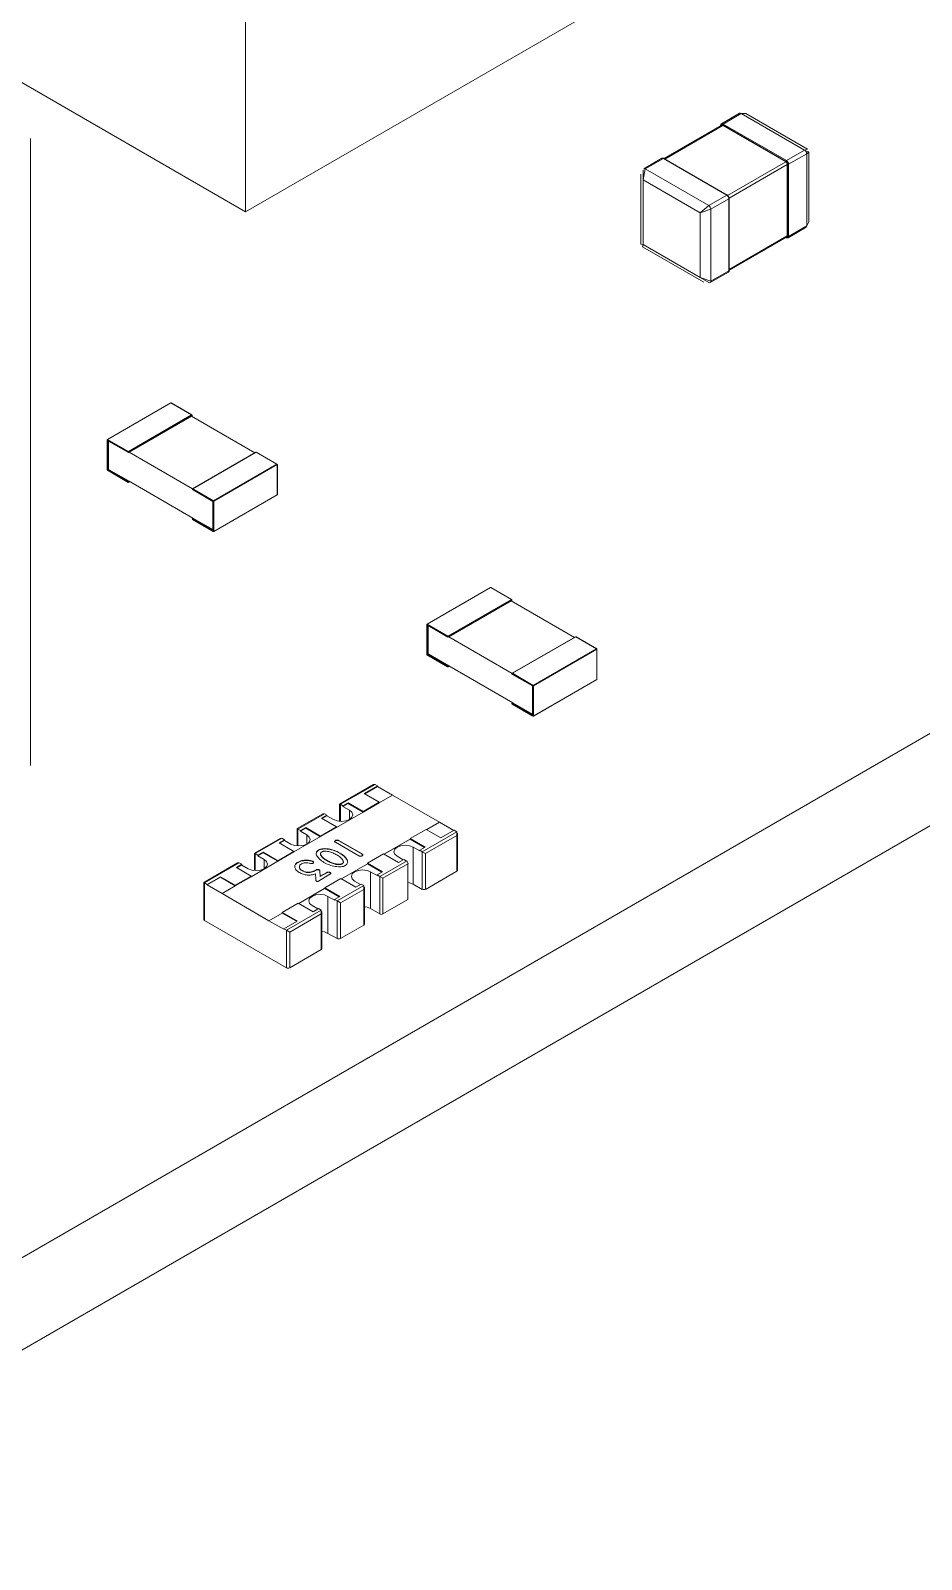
# Model space of a CAD drawing. Header units: millimetres. Extents: x -37 to 256, y 6 to 200.
# Drawn here: x 42.92 to 48.83, y 153.05 to 163.19 of the extents above; entities that cross this region are included whole.
import ezdxf

# ---------------------------------------------------------------- set-up
doc = ezdxf.new("R2010")
doc.units = ezdxf.units.MM

msp = doc.modelspace()

# ---------------------------------------------------------------- linework, layer by layer
at = {"color": 7, "linetype": 'Continuous', "lineweight": 15}
for p, q in [((40.453, 153.659), (82.88, 178.151)), ((40.453, 153.047), (82.88, 177.539)), ((44.342, 168.049), (44.342, 161.987)), ((44.342, 161.987), (49.615, 165.03)), ((40.736, 164.068), (44.342, 161.987)), ((47.622, 162.64), (47.502, 162.57)), ((47.632, 162.639), (47.512, 162.569)), ((48.053, 162.396), (47.632, 162.639)), ((47.664, 162.638), (47.632, 162.639)), ((48.072, 162.402), (47.664, 162.638)), ((47.503, 162.561), (47.12, 162.34)), ((47.496, 162.559), (47.496, 162.557)), ((47.929, 162.32), (47.509, 162.563)), ((47.51, 162.56), (47.928, 162.319)), ((47.512, 162.569), (47.933, 162.326)), ((42.916, 158.313), (42.916, 162.472)), ((47.933, 162.326), (48.053, 162.396)), ((48.053, 162.396), (48.072, 162.402)), ((48.067, 162.388), (48.082, 162.384)), ((48.082, 161.921), (48.082, 162.385)), ((47.106, 162.342), (46.986, 162.272)), ((47.116, 162.341), (46.996, 162.271)), ((47.106, 162.342), (47.106, 162.342)), ((47.537, 162.098), (47.116, 162.341)), ((47.539, 162.098), (47.119, 162.341)), ((47.938, 161.827), (47.938, 162.301)), ((47.94, 161.824), (47.94, 162.302)), ((48.067, 162.371), (47.947, 162.302)), ((47.947, 162.302), (47.947, 161.824)), ((48.067, 161.894), (48.067, 162.371)), ((46.967, 162.236), (46.967, 161.772)), ((46.996, 162.271), (46.982, 162.198)), ((46.982, 162.198), (46.982, 162.263)), ((47.36, 161.979), (46.982, 162.198)), ((46.982, 162.198), (46.982, 161.769)), ((46.996, 162.271), (47.417, 162.028)), ((47.417, 162.028), (47.537, 162.098)), ((47.551, 162.073), (47.431, 162.004)), ((47.551, 161.596), (47.551, 162.073)), ((47.552, 161.598), (47.552, 162.075)), ((47.36, 161.979), (47.417, 162.028)), ((47.431, 162.004), (47.36, 161.979)), ((47.36, 161.551), (47.36, 161.979)), ((47.431, 162.004), (47.431, 161.526)), ((47.943, 161.815), (48.063, 161.885)), ((47.947, 161.824), (48.067, 161.894)), ((48.067, 161.894), (48.082, 161.921)), ((46.967, 161.772), (46.982, 161.769)), ((46.982, 161.769), (46.977, 161.755)), ((46.982, 161.769), (47.36, 161.551)), ((47.552, 161.6), (47.935, 161.82)), ((47.929, 161.817), (47.93, 161.816)), ((46.977, 161.755), (47.385, 161.519)), ((47.427, 161.517), (47.547, 161.587)), ((47.431, 161.526), (47.551, 161.596)), ((47.547, 161.587), (47.547, 161.587)), ((47.36, 161.551), (47.431, 161.526)), ((47.417, 161.518), (47.36, 161.551)), ((43.846, 160.719), (43.426, 160.476)), ((43.848, 160.719), (43.427, 160.476)), ((43.985, 160.639), (43.848, 160.719)), ((43.987, 160.64), (43.849, 160.719)), ((43.565, 160.397), (43.985, 160.639)), ((43.987, 160.636), (43.566, 160.394)), ((43.57, 160.392), (43.984, 160.63)), ((43.984, 160.63), (43.987, 160.632)), ((43.984, 160.63), (44.404, 160.388)), ((43.987, 160.632), (43.987, 160.636)), ((43.987, 160.632), (43.988, 160.634)), ((43.988, 160.634), (43.988, 160.637)), ((43.424, 160.474), (43.424, 160.274)), ((43.563, 160.394), (43.425, 160.473)), ((43.425, 160.473), (43.425, 160.273)), ((43.427, 160.476), (43.565, 160.397)), ((43.427, 160.47), (43.563, 160.392)), ((43.427, 160.47), (43.429, 160.468)), ((43.427, 160.274), (43.427, 160.47)), ((43.429, 160.468), (43.565, 160.39)), ((43.434, 160.465), (43.434, 160.278)), ((43.563, 160.392), (43.563, 160.394)), ((43.563, 160.392), (43.566, 160.389)), ((43.566, 160.394), (43.566, 160.389)), ((43.566, 160.389), (43.57, 160.392)), ((43.99, 160.149), (43.57, 160.392)), ((44.412, 160.393), (43.991, 160.15)), ((44.413, 160.393), (43.992, 160.15)), ((44.551, 160.313), (44.413, 160.393)), ((44.552, 160.313), (44.414, 160.393)), ((43.425, 160.273), (43.563, 160.193)), ((43.426, 160.272), (43.563, 160.192)), ((43.43, 160.276), (43.427, 160.274)), ((43.563, 160.196), (43.427, 160.274)), ((43.434, 160.278), (43.43, 160.276)), ((43.43, 160.276), (43.566, 160.198)), ((43.434, 160.278), (43.57, 160.2)), ((44.13, 160.07), (44.551, 160.313)), ((44.553, 160.31), (44.132, 160.067)), ((44.553, 160.11), (44.553, 160.31)), ((44.554, 160.111), (44.554, 160.311)), ((43.566, 160.198), (43.563, 160.196)), ((43.563, 160.193), (43.563, 160.196)), ((43.57, 160.2), (43.566, 160.198)), ((43.566, 160.198), (43.566, 160.193)), ((43.566, 160.192), (43.574, 160.197)), ((43.57, 160.2), (43.994, 159.955)), ((43.99, 160.148), (43.99, 160.144)), ((44.129, 160.067), (43.991, 160.147)), ((43.991, 160.147), (43.991, 160.145)), ((43.992, 160.15), (44.13, 160.07)), ((43.99, 160.144), (43.991, 160.145)), ((43.99, 160.144), (44.126, 160.066)), ((43.991, 160.145), (44.127, 160.066)), ((44.126, 160.066), (44.126, 159.872)), ((44.126, 160.066), (44.127, 160.066)), ((44.127, 160.066), (44.127, 159.87)), ((44.129, 159.867), (44.129, 160.067)), ((44.132, 159.867), (44.553, 160.11)), ((44.132, 159.866), (44.552, 160.109)), ((44.132, 160.067), (44.132, 159.867)), ((43.99, 159.951), (43.99, 159.948)), ((43.991, 159.953), (43.994, 159.955)), ((43.991, 159.953), (43.991, 159.949)), ((43.991, 159.949), (43.991, 159.947)), ((44.127, 159.87), (43.991, 159.949)), ((43.991, 159.947), (44.129, 159.867)), ((43.991, 159.945), (44.129, 159.866)), ((43.994, 159.955), (44.126, 159.879)), ((44.126, 159.872), (44.127, 159.87)), ((45.968, 159.495), (45.547, 159.252)), ((45.969, 159.494), (45.548, 159.252)), ((46.107, 159.415), (45.969, 159.494)), ((46.108, 159.415), (45.97, 159.495)), ((45.686, 159.172), (46.107, 159.415)), ((46.108, 159.412), (45.688, 159.169)), ((45.691, 159.167), (46.105, 159.406)), ((46.105, 159.406), (46.108, 159.408)), ((46.105, 159.406), (46.525, 159.163)), ((46.108, 159.408), (46.108, 159.412)), ((46.108, 159.408), (46.109, 159.409)), ((46.109, 159.409), (46.109, 159.413)), ((45.546, 159.25), (45.546, 159.05)), ((45.684, 159.169), (45.546, 159.249)), ((45.546, 159.249), (45.546, 159.048)), ((45.548, 159.252), (45.686, 159.172)), ((45.548, 159.245), (45.684, 159.167)), ((45.548, 159.245), (45.55, 159.244)), ((45.548, 159.05), (45.548, 159.245)), ((45.55, 159.244), (45.686, 159.165)), ((45.555, 159.241), (45.555, 159.054)), ((45.684, 159.167), (45.684, 159.169)), ((45.684, 159.167), (45.688, 159.165)), ((45.688, 159.169), (45.688, 159.165)), ((45.688, 159.165), (45.691, 159.167)), ((46.112, 158.924), (45.691, 159.167)), ((46.533, 159.168), (46.113, 158.925)), ((46.535, 159.168), (46.114, 158.925)), ((46.672, 159.088), (46.535, 159.168)), ((46.674, 159.088), (46.536, 159.168)), ((45.546, 159.048), (45.684, 158.969)), ((45.547, 159.047), (45.685, 158.968)), ((45.552, 159.052), (45.548, 159.05)), ((45.684, 158.971), (45.548, 159.05)), ((45.555, 159.054), (45.552, 159.052)), ((45.552, 159.052), (45.688, 158.973)), ((45.555, 159.054), (45.691, 158.975)), ((46.252, 158.845), (46.672, 159.088)), ((46.674, 159.085), (46.253, 158.842)), ((46.674, 158.885), (46.674, 159.085)), ((46.675, 158.886), (46.675, 159.086)), ((45.688, 158.973), (45.684, 158.971)), ((45.684, 158.969), (45.684, 158.971)), ((45.687, 158.968), (45.696, 158.973)), ((45.691, 158.975), (45.688, 158.973)), ((45.688, 158.973), (45.688, 158.969)), ((45.691, 158.975), (46.116, 158.73)), ((46.111, 158.923), (46.111, 158.92)), ((46.111, 158.92), (46.247, 158.841)), ((46.111, 158.92), (46.112, 158.92)), ((46.25, 158.842), (46.112, 158.922)), ((46.112, 158.922), (46.112, 158.92)), ((46.112, 158.92), (46.248, 158.841)), ((46.114, 158.925), (46.252, 158.845)), ((46.247, 158.841), (46.247, 158.648)), ((46.247, 158.841), (46.248, 158.841)), ((46.248, 158.841), (46.248, 158.645)), ((46.25, 158.642), (46.25, 158.842)), ((46.253, 158.642), (46.674, 158.885)), ((46.253, 158.641), (46.674, 158.884)), ((46.253, 158.842), (46.253, 158.642)), ((46.111, 158.726), (46.111, 158.723)), ((46.112, 158.728), (46.116, 158.73)), ((46.112, 158.728), (46.112, 158.724)), ((46.116, 158.73), (46.247, 158.654)), ((46.112, 158.724), (46.112, 158.722)), ((46.248, 158.645), (46.112, 158.724)), ((46.112, 158.722), (46.25, 158.642)), ((46.113, 158.721), (46.25, 158.641)), ((46.247, 158.648), (46.248, 158.645)), ((45.191, 158.187), (44.967, 158.058)), ((44.972, 158.056), (45.202, 158.188)), ((45.219, 158.178), (45.131, 158.127)), ((45.23, 158.07), (45.131, 158.127)), ((45.219, 158.174), (45.134, 158.125)), ((45.191, 158.187), (45.202, 158.188)), ((45.202, 158.188), (45.219, 158.178)), ((45.219, 158.178), (45.219, 158.174)), ((45.219, 158.174), (45.318, 158.117)), ((45.318, 158.117), (45.23, 158.066)), ((45.318, 158.117), (45.629, 157.938)), ((44.967, 158.058), (44.967, 157.943)), ((44.972, 158.056), (44.967, 158.058)), ((44.989, 158.045), (44.972, 158.056)), ((44.989, 158.045), (45.025, 158.066)), ((45.025, 158.062), (44.989, 158.041)), ((44.989, 158.041), (44.989, 158.045)), ((45.032, 158.017), (44.989, 158.041)), ((45.025, 158.066), (45.124, 158.009)), ((45.025, 158.062), (45.025, 158.066)), ((45.123, 158.005), (45.025, 158.062)), ((45.124, 158.009), (45.23, 158.07)), ((45.23, 158.066), (45.124, 158.005)), ((45.23, 158.066), (45.23, 158.07)), ((44.855, 157.993), (44.685, 157.895)), ((44.866, 157.994), (44.689, 157.892)), ((44.848, 157.964), (44.883, 157.984)), ((44.947, 157.907), (44.848, 157.964)), ((44.883, 157.98), (44.852, 157.962)), ((44.855, 157.993), (44.866, 157.994)), ((44.866, 157.994), (44.883, 157.984)), ((44.883, 157.984), (44.883, 157.98)), ((44.883, 157.98), (44.926, 157.956)), ((45.124, 158.005), (44.947, 157.903)), ((45.124, 158.009), (45.124, 158.005)), ((45.629, 157.938), (45.544, 157.888)), ((45.629, 157.937), (45.545, 157.888)), ((45.629, 157.938), (45.629, 157.937)), ((45.629, 157.937), (45.725, 157.882)), ((44.572, 157.83), (44.402, 157.732)), ((44.583, 157.831), (44.406, 157.729)), ((44.565, 157.8), (44.601, 157.821)), ((44.601, 157.817), (44.569, 157.798)), ((44.572, 157.83), (44.583, 157.831)), ((44.583, 157.831), (44.601, 157.821)), ((44.601, 157.821), (44.601, 157.817)), ((44.601, 157.817), (44.643, 157.792)), ((44.841, 157.842), (44.664, 157.74)), ((44.685, 157.895), (44.685, 157.78)), ((44.689, 157.892), (44.685, 157.895)), ((44.707, 157.882), (44.689, 157.892)), ((44.707, 157.882), (44.742, 157.902)), ((44.742, 157.898), (44.707, 157.878)), ((44.707, 157.878), (44.707, 157.882)), ((44.749, 157.854), (44.707, 157.878)), ((44.742, 157.902), (44.841, 157.845)), ((44.742, 157.898), (44.742, 157.902)), ((44.841, 157.841), (44.742, 157.898)), ((44.841, 157.845), (44.947, 157.907)), ((44.947, 157.903), (44.841, 157.842)), ((44.841, 157.845), (44.841, 157.842)), ((44.939, 157.814), (44.939, 157.816)), ((44.947, 157.903), (44.947, 157.907)), ((44.961, 157.816), (45.116, 157.727)), ((44.961, 157.814), (44.961, 157.816)), ((45.116, 157.725), (44.961, 157.814)), ((45.261, 157.725), (45.435, 157.825)), ((45.435, 157.825), (45.262, 157.725)), ((45.541, 157.89), (45.435, 157.829)), ((45.435, 157.829), (45.534, 157.772)), ((45.435, 157.829), (45.435, 157.825)), ((45.53, 157.77), (45.435, 157.825)), ((45.435, 157.825), (45.435, 157.825)), ((45.516, 157.741), (45.746, 157.874)), ((45.746, 157.849), (45.537, 157.729)), ((45.64, 157.833), (45.541, 157.89)), ((45.728, 157.884), (45.64, 157.833)), ((45.728, 157.884), (45.746, 157.874)), ((45.746, 157.874), (45.746, 157.849)), ((45.746, 157.849), (45.746, 157.613)), ((45.75, 157.619), (45.75, 157.864)), ((44.402, 157.732), (44.402, 157.617)), ((44.406, 157.729), (44.402, 157.732)), ((44.424, 157.719), (44.406, 157.729)), ((44.424, 157.719), (44.459, 157.739)), ((44.459, 157.735), (44.424, 157.715)), ((44.424, 157.715), (44.424, 157.719)), ((44.466, 157.69), (44.424, 157.715)), ((44.459, 157.739), (44.558, 157.682)), ((44.459, 157.735), (44.459, 157.739)), ((44.558, 157.678), (44.459, 157.735)), ((44.558, 157.682), (44.664, 157.743)), ((44.664, 157.74), (44.558, 157.678)), ((44.664, 157.743), (44.565, 157.8)), ((44.664, 157.74), (44.664, 157.743)), ((44.827, 157.751), (44.827, 157.753)), ((44.846, 157.712), (44.846, 157.714)), ((44.894, 157.758), (44.894, 157.76)), ((45.095, 157.714), (44.939, 157.804)), ((44.969, 157.731), (44.969, 157.733)), ((45.116, 157.725), (45.116, 157.727)), ((45.258, 157.727), (45.152, 157.666)), ((45.357, 157.67), (45.258, 157.727)), ((45.499, 157.747), (45.456, 157.772)), ((45.456, 157.772), (45.456, 157.527)), ((45.534, 157.772), (45.499, 157.751)), ((45.516, 157.741), (45.499, 157.751)), ((45.499, 157.751), (45.499, 157.747)), ((45.537, 157.729), (45.516, 157.741)), ((45.516, 157.741), (45.516, 157.492)), ((45.537, 157.729), (45.537, 157.492)), ((44.289, 157.667), (44.066, 157.538)), ((44.3, 157.668), (44.07, 157.535)), ((44.282, 157.637), (44.318, 157.658)), ((44.381, 157.58), (44.282, 157.637)), ((44.318, 157.653), (44.286, 157.635)), ((44.289, 157.667), (44.3, 157.668)), ((44.3, 157.668), (44.318, 157.658)), ((44.318, 157.658), (44.318, 157.653)), ((44.318, 157.653), (44.36, 157.629)), ((44.558, 157.678), (44.381, 157.576)), ((44.558, 157.682), (44.558, 157.678)), ((44.691, 157.671), (44.691, 157.673)), ((44.7, 157.641), (44.7, 157.639)), ((44.7, 157.638), (44.7, 157.64)), ((44.72, 157.614), (44.72, 157.616)), ((44.733, 157.683), (44.733, 157.685)), ((44.786, 157.678), (44.786, 157.68)), ((44.79, 157.676), (44.79, 157.678)), ((44.795, 157.611), (44.795, 157.613)), ((44.812, 157.619), (44.812, 157.621)), ((44.831, 157.62), (44.831, 157.622)), ((44.836, 157.614), (44.838, 157.579)), ((44.836, 157.612), (44.836, 157.614)), ((44.838, 157.577), (44.836, 157.612)), ((44.884, 157.681), (44.884, 157.683)), ((44.938, 157.659), (44.938, 157.661)), ((44.979, 157.562), (45.152, 157.662)), ((45.152, 157.662), (44.979, 157.562)), ((44.983, 157.663), (44.983, 157.661)), ((45.016, 157.687), (45.016, 157.689)), ((45.152, 157.666), (45.251, 157.609)), ((45.152, 157.662), (45.152, 157.666)), ((45.248, 157.607), (45.152, 157.662)), ((45.152, 157.662), (45.152, 157.662)), ((45.233, 157.578), (45.41, 157.68)), ((45.421, 157.662), (45.255, 157.566)), ((45.35, 157.711), (45.389, 157.688)), ((45.393, 157.69), (45.357, 157.67)), ((45.393, 157.69), (45.41, 157.68)), ((45.421, 157.662), (45.421, 157.425)), ((45.537, 157.492), (45.746, 157.613)), ((44.066, 157.538), (44.066, 157.292)), ((44.07, 157.535), (44.066, 157.538)), ((44.07, 157.286), (44.07, 157.535)), ((44.07, 157.535), (44.088, 157.525)), ((44.176, 157.576), (44.088, 157.525)), ((44.176, 157.572), (44.088, 157.521)), ((44.088, 157.525), (44.088, 157.521)), ((44.088, 157.521), (44.187, 157.464)), ((44.176, 157.576), (44.275, 157.519)), ((44.176, 157.572), (44.176, 157.576)), ((44.275, 157.515), (44.176, 157.572)), ((44.275, 157.515), (44.187, 157.464)), ((44.275, 157.519), (44.381, 157.58)), ((44.381, 157.576), (44.275, 157.515)), ((44.275, 157.519), (44.275, 157.515)), ((44.381, 157.576), (44.381, 157.58)), ((44.762, 157.603), (44.762, 157.605)), ((44.809, 157.559), (44.807, 157.595)), ((44.903, 157.592), (44.826, 157.547)), ((44.838, 157.579), (44.882, 157.604)), ((44.882, 157.602), (44.838, 157.577)), ((44.838, 157.577), (44.838, 157.579)), ((44.975, 157.564), (44.869, 157.502)), ((44.882, 157.602), (44.882, 157.604)), ((44.903, 157.602), (44.903, 157.604)), ((44.951, 157.415), (45.127, 157.517)), ((45.074, 157.507), (44.975, 157.564)), ((45.067, 157.547), (45.106, 157.525)), ((45.11, 157.527), (45.074, 157.507)), ((45.11, 157.527), (45.127, 157.517)), ((45.127, 157.517), (45.127, 157.492)), ((45.216, 157.584), (45.173, 157.609)), ((45.173, 157.609), (45.173, 157.364)), ((45.251, 157.609), (45.216, 157.588)), ((45.216, 157.588), (45.216, 157.584)), ((45.233, 157.578), (45.216, 157.588)), ((45.255, 157.566), (45.233, 157.578)), ((45.233, 157.578), (45.233, 157.329)), ((45.255, 157.566), (45.255, 157.329)), ((45.456, 157.527), (45.516, 157.492)), ((44.187, 157.464), (44.187, 157.464)), ((44.187, 157.464), (44.498, 157.284)), ((44.696, 157.399), (44.869, 157.499)), ((44.869, 157.498), (44.696, 157.398)), ((44.869, 157.502), (44.968, 157.445)), ((44.869, 157.499), (44.869, 157.502)), ((44.869, 157.498), (44.869, 157.499)), ((44.965, 157.443), (44.869, 157.498)), ((44.933, 157.421), (44.89, 157.445)), ((44.89, 157.445), (44.89, 157.2)), ((44.968, 157.445), (44.933, 157.425)), ((44.933, 157.425), (44.933, 157.421)), ((44.951, 157.415), (44.933, 157.425)), ((44.972, 157.402), (44.951, 157.415)), ((44.951, 157.415), (44.951, 157.166)), ((45.127, 157.492), (44.972, 157.402)), ((45.127, 157.492), (45.127, 157.255)), ((45.132, 157.262), (45.132, 157.507)), ((45.255, 157.329), (45.421, 157.425)), ((44.586, 157.335), (44.498, 157.284)), ((44.498, 157.284), (44.586, 157.335)), ((44.692, 157.4), (44.586, 157.339)), ((44.586, 157.339), (44.685, 157.282)), ((44.586, 157.335), (44.586, 157.339)), ((44.682, 157.28), (44.586, 157.335)), ((44.586, 157.335), (44.586, 157.335)), ((44.615, 157.221), (44.845, 157.353)), ((44.845, 157.329), (44.636, 157.209)), ((44.791, 157.343), (44.692, 157.4)), ((44.784, 157.384), (44.823, 157.362)), ((44.827, 157.364), (44.791, 157.343)), ((44.827, 157.364), (44.845, 157.353)), ((44.845, 157.353), (44.845, 157.329)), ((44.845, 157.329), (44.845, 157.092)), ((44.849, 157.098), (44.849, 157.344)), ((44.972, 157.402), (44.972, 157.166)), ((45.173, 157.364), (45.233, 157.329)), ((44.07, 157.286), (44.615, 156.972)), ((44.498, 157.284), (44.498, 157.284)), ((44.498, 157.284), (44.597, 157.227)), ((44.685, 157.282), (44.597, 157.231)), ((44.597, 157.231), (44.615, 157.221)), ((44.597, 157.227), (44.597, 157.231)), ((44.636, 157.209), (44.615, 157.221)), ((44.615, 157.221), (44.615, 156.972)), ((44.636, 157.209), (44.636, 156.972)), ((44.972, 157.166), (45.127, 157.255)), ((44.89, 157.2), (44.951, 157.166)), ((44.636, 156.972), (44.845, 157.092))]:
    msp.add_line(p, q, dxfattribs=at)
at = {"color": 8, "linetype": 'Continuous', "lineweight": 15}
for p, q in [((47.51, 162.56), (47.125, 162.337)), ((48.082, 162.384), (48.067, 162.371)), ((47.541, 162.096), (47.928, 162.319)), ((47.938, 162.301), (47.552, 162.078)), ((47.552, 161.605), (47.938, 161.827)), ((43.43, 160.467), (43.43, 160.276)), ((43.566, 160.193), (43.574, 160.198)), ((43.991, 159.953), (44.126, 159.875)), ((45.552, 159.243), (45.552, 159.052)), ((45.688, 158.969), (45.695, 158.973)), ((46.112, 158.728), (46.247, 158.65)), ((44.972, 158.056), (44.972, 157.943)), ((45.032, 157.956), (45.032, 158.017)), ((44.689, 157.892), (44.689, 157.78)), ((44.749, 157.792), (44.749, 157.854)), ((44.406, 157.729), (44.406, 157.617)), ((44.466, 157.629), (44.466, 157.69))]:
    msp.add_line(p, q, dxfattribs=at)
at = {"color": 8, "linetype": 'Continuous', "lineweight": 15, "flags": 128}
for points in [[(47.509, 162.563), (47.506, 162.564), (47.504, 162.565), (47.503, 162.565), (47.501, 162.564), (47.5, 162.563), (47.499, 162.561), (47.498, 162.559), (47.498, 162.558)], [(47.93, 161.818), (47.931, 161.817), (47.933, 161.817), (47.935, 161.817), (47.937, 161.817), (47.938, 161.819), (47.939, 161.82), (47.94, 161.822), (47.94, 161.824)], [(43.848, 160.719), (43.847, 160.719), (43.847, 160.719), (43.847, 160.719), (43.846, 160.719), (43.846, 160.719)], [(43.848, 160.719), (43.848, 160.719), (43.848, 160.719), (43.848, 160.719), (43.849, 160.719), (43.849, 160.719)], [(43.985, 160.639), (43.986, 160.64), (43.986, 160.64), (43.986, 160.64), (43.987, 160.64), (43.987, 160.64)], [(43.987, 160.636), (43.987, 160.637), (43.988, 160.637), (43.988, 160.637), (43.988, 160.637), (43.988, 160.637)], [(43.427, 160.476), (43.426, 160.476), (43.426, 160.476), (43.426, 160.476), (43.426, 160.476), (43.426, 160.476)], [(44.413, 160.393), (44.413, 160.393), (44.413, 160.393), (44.412, 160.393), (44.412, 160.393), (44.412, 160.393)], [(44.413, 160.393), (44.414, 160.393), (44.414, 160.393), (44.414, 160.393), (44.414, 160.393), (44.414, 160.393)], [(43.424, 160.274), (43.424, 160.274), (43.424, 160.274), (43.425, 160.273), (43.425, 160.273), (43.425, 160.273)], [(43.426, 160.272), (43.425, 160.272), (43.425, 160.272), (43.425, 160.273), (43.425, 160.273), (43.425, 160.273)], [(44.552, 160.313), (44.552, 160.313), (44.552, 160.313), (44.551, 160.313), (44.551, 160.313), (44.551, 160.313)], [(44.553, 160.31), (44.553, 160.31), (44.553, 160.31), (44.554, 160.311), (44.554, 160.311), (44.554, 160.311)], [(43.563, 160.192), (43.563, 160.193), (43.563, 160.193), (43.563, 160.193), (43.563, 160.193), (43.563, 160.193)], [(43.566, 160.192), (43.566, 160.193), (43.566, 160.193), (43.566, 160.193), (43.566, 160.193), (43.566, 160.193)], [(43.99, 160.148), (43.99, 160.147), (43.99, 160.147), (43.99, 160.147), (43.991, 160.147), (43.991, 160.147)], [(43.992, 160.15), (43.992, 160.15), (43.992, 160.15), (43.991, 160.15), (43.991, 160.15), (43.991, 160.15)], [(44.552, 160.109), (44.553, 160.109), (44.553, 160.109), (44.553, 160.109), (44.553, 160.11), (44.553, 160.11)], [(44.553, 160.11), (44.553, 160.11), (44.553, 160.11), (44.554, 160.111), (44.554, 160.111), (44.554, 160.111)], [(43.991, 159.947), (43.99, 159.947), (43.99, 159.947), (43.99, 159.947), (43.99, 159.948), (43.99, 159.948)], [(44.132, 159.866), (44.132, 159.866), (44.132, 159.866), (44.132, 159.867), (44.132, 159.867), (44.132, 159.867)], [(45.969, 159.494), (45.968, 159.495), (45.968, 159.495), (45.968, 159.495), (45.968, 159.495), (45.968, 159.495)], [(45.969, 159.494), (45.969, 159.495), (45.97, 159.495), (45.97, 159.495), (45.97, 159.495), (45.97, 159.495)], [(46.107, 159.415), (46.107, 159.415), (46.107, 159.415), (46.108, 159.415), (46.108, 159.415), (46.108, 159.415)], [(46.108, 159.412), (46.109, 159.412), (46.109, 159.412), (46.109, 159.413), (46.109, 159.413), (46.109, 159.413)], [(45.548, 159.252), (45.548, 159.252), (45.547, 159.252), (45.547, 159.252), (45.547, 159.252), (45.547, 159.252)], [(46.535, 159.168), (46.534, 159.168), (46.534, 159.168), (46.534, 159.168), (46.533, 159.168), (46.533, 159.168)], [(46.535, 159.168), (46.535, 159.168), (46.535, 159.168), (46.535, 159.168), (46.536, 159.168), (46.536, 159.168)], [(45.546, 159.05), (45.546, 159.049), (45.546, 159.049), (45.546, 159.049), (45.546, 159.048), (45.546, 159.048)], [(45.547, 159.047), (45.547, 159.048), (45.546, 159.048), (45.546, 159.048), (45.546, 159.048), (45.546, 159.048)], [(46.674, 159.088), (46.673, 159.089), (46.673, 159.089), (46.673, 159.088), (46.672, 159.088), (46.672, 159.088)], [(46.674, 159.085), (46.674, 159.085), (46.675, 159.086), (46.675, 159.086), (46.675, 159.086), (46.675, 159.086)], [(45.685, 158.968), (45.685, 158.968), (45.684, 158.968), (45.684, 158.969), (45.684, 158.969), (45.684, 158.969)], [(45.687, 158.968), (45.687, 158.968), (45.688, 158.968), (45.688, 158.969), (45.688, 158.969), (45.688, 158.969)], [(46.111, 158.923), (46.111, 158.923), (46.111, 158.922), (46.112, 158.922), (46.112, 158.922), (46.112, 158.922)], [(46.114, 158.925), (46.113, 158.925), (46.113, 158.925), (46.113, 158.925), (46.113, 158.925), (46.113, 158.925)], [(46.674, 158.885), (46.674, 158.885), (46.675, 158.886), (46.675, 158.886), (46.675, 158.886), (46.675, 158.886)], [(46.674, 158.884), (46.674, 158.884), (46.674, 158.885), (46.674, 158.885), (46.674, 158.885), (46.674, 158.885)], [(46.112, 158.722), (46.112, 158.722), (46.111, 158.722), (46.111, 158.723), (46.111, 158.723), (46.111, 158.723)], [(46.253, 158.641), (46.253, 158.641), (46.253, 158.642), (46.253, 158.642), (46.253, 158.642), (46.253, 158.642)]]:
    msp.add_lwpolyline(points, dxfattribs=at)
at = {"color": 7, "linetype": 'Continuous', "lineweight": 15, "flags": 128}
for points in [[(45.032, 158.017), (45.048, 158.003), (45.054, 157.986), (45.048, 157.97), (45.032, 157.956), (45.008, 157.946), (44.979, 157.943), (44.95, 157.946), (44.926, 157.956)], [(44.749, 157.854), (44.765, 157.839), (44.771, 157.823), (44.765, 157.806), (44.749, 157.792), (44.725, 157.783), (44.696, 157.78), (44.667, 157.783), (44.643, 157.792)], [(45.35, 157.711), (45.334, 157.725), (45.328, 157.741), (45.334, 157.758), (45.35, 157.772), (45.374, 157.781), (45.403, 157.785), (45.432, 157.781), (45.456, 157.772)], [(44.466, 157.69), (44.482, 157.676), (44.488, 157.66), (44.482, 157.643), (44.466, 157.629), (44.442, 157.62), (44.413, 157.616), (44.384, 157.62), (44.36, 157.629)], [(45.067, 157.547), (45.051, 157.561), (45.045, 157.578), (45.051, 157.595), (45.067, 157.609), (45.092, 157.618), (45.12, 157.621), (45.149, 157.618), (45.173, 157.609)], [(45.421, 157.538), (45.432, 157.536), (45.456, 157.527)], [(44.784, 157.384), (44.768, 157.398), (44.762, 157.415), (44.768, 157.431), (44.784, 157.445), (44.809, 157.455), (44.837, 157.458), (44.866, 157.455), (44.89, 157.445)], [(45.132, 157.376), (45.149, 157.373), (45.173, 157.364)], [(44.849, 157.213), (44.866, 157.21), (44.89, 157.2)]]:
    msp.add_lwpolyline(points, dxfattribs=at)
at = {"color": 8, "linetype": 'Continuous', "lineweight": 15}
for centre, radius, start, end in [((47.626, 162.631), 0.0101, 54.3818, 114.314), ((47.499, 162.559), 0.0021, 182.5816, 228.6489), ((47.506, 162.561), 0.00981, 53.6115, 116.0135), ((47.11, 162.333), 0.0101, 54.3818, 114.314), ((47.118, 162.339), 0.00251, 65.686, 125.6182), ((47.538, 162.096), 0.00251, 65.686, 125.6182), ((47.55, 162.076), 0.00251, 294.3747, 354.3052), ((47.931, 161.818), 0.0021, 191.3103, 237.4104), ((47.937, 161.823), 0.0101, 306.7097, 5.5317), ((47.541, 161.595), 0.0102, 307.4864, 5.4628), ((47.55, 161.598), 0.00251, 294.3747, 354.3052), ((47.421, 161.525), 0.0101, 305.698, 5.6204), ((43.425, 160.474), 0.0012, 184.0595, 247.2606), ((43.992, 159.946), 0.0012, 172.7442, 235.9437), ((44.13, 159.867), 0.0012, 172.7442, 235.9437), ((45.547, 159.25), 0.0012, 184.0595, 247.2606), ((46.113, 158.722), 0.0012, 172.7442, 235.9437), ((46.251, 158.642), 0.0012, 172.7442, 235.9437)]:
    msp.add_arc(centre, radius, start, end, dxfattribs=at)
at = {"color": 7, "linetype": 'Continuous', "lineweight": 15}
for centre, radius, start, end in [((47.506, 162.554), 0.00754, 54.3818, 114.314), ((47.516, 162.563), 0.00768, 122.6055, 177.3945), ((48.036, 162.37), 0.0307, 2.6055, 57.3945), ((47.915, 162.3), 0.0231, 2.6055, 57.3945), ((47.937, 162.32), 0.00768, 122.6055, 177.3945), ((47.917, 162.301), 0.0231, 2.6055, 57.3945), ((47.916, 162.301), 0.0307, 2.6055, 57.3945), ((47.943, 162.309), 0.00769, 242.6097, 297.3903), ((46.99, 162.263), 0.0101, 54.3818, 114.314), ((47.52, 162.072), 0.0307, 2.6055, 57.3945), ((47.4, 162.003), 0.0307, 2.6055, 57.3945), ((48.057, 161.893), 0.0101, 305.698, 5.6204), ((47.931, 161.827), 0.00755, 305.698, 5.6204), ((47.943, 161.831), 0.00769, 242.6097, 297.3903), ((47.422, 161.526), 0.0101, 234.3818, 294.314), ((43.848, 160.717), 0.0025, 60.0027, 119.9973), ((43.983, 160.636), 0.00384, 2.6055, 57.3945), ((43.985, 160.637), 0.0025, 0, 60.0027), ((43.427, 160.474), 0.0025, 119.9973, 180), ((43.429, 160.473), 0.00384, 122.6055, 177.3945), ((43.567, 160.393), 0.00384, 122.6055, 177.3945), ((43.565, 160.397), 0.00384, 242.6097, 297.3903), ((43.563, 160.393), 0.00384, 2.6055, 57.3945), ((44.413, 160.39), 0.0025, 60.0027, 119.9973), ((43.427, 160.274), 0.0025, 180, 240.0027), ((44.549, 160.31), 0.00384, 2.6055, 57.3945), ((44.551, 160.311), 0.0025, 0, 60.0027), ((43.565, 160.197), 0.00384, 242.6097, 297.3903), ((43.565, 160.195), 0.0025, 240.0027, 299.9973), ((43.992, 160.148), 0.0025, 119.9973, 180), ((43.995, 160.146), 0.00384, 122.6055, 177.3945), ((44.132, 160.067), 0.00384, 122.6055, 177.3945), ((44.13, 160.07), 0.00384, 242.6097, 297.3903), ((44.128, 160.067), 0.00384, 2.6055, 57.3945), ((44.551, 160.111), 0.0025, 299.9973, 0), ((43.992, 159.948), 0.0025, 180, 240.0027), ((44.13, 159.87), 0.00384, 242.6097, 297.3903), ((44.13, 159.868), 0.0025, 240.0027, 299.9973), ((45.969, 159.492), 0.0025, 60.0027, 119.9973), ((46.105, 159.412), 0.00384, 2.6055, 57.3945), ((46.107, 159.413), 0.0025, 0, 60.0027), ((45.548, 159.25), 0.0025, 119.9973, 180), ((45.55, 159.248), 0.00384, 122.6055, 177.3945), ((45.688, 159.169), 0.00384, 122.6055, 177.3945), ((45.686, 159.172), 0.00384, 242.6097, 297.3903), ((45.684, 159.169), 0.00384, 2.6055, 57.3945), ((46.535, 159.166), 0.0025, 60.0027, 119.9973), ((45.548, 159.05), 0.0025, 180, 240.0027), ((46.67, 159.085), 0.00384, 2.6055, 57.3945), ((46.672, 159.086), 0.0025, 0, 60.0027), ((45.686, 158.972), 0.00384, 242.6097, 297.3903), ((45.686, 158.97), 0.0025, 240.0027, 299.9973), ((46.114, 158.923), 0.0025, 119.9973, 180), ((46.116, 158.922), 0.00384, 122.6055, 177.3945), ((46.254, 158.842), 0.00384, 122.6055, 177.3945), ((46.252, 158.846), 0.00384, 242.6097, 297.3903), ((46.25, 158.842), 0.00384, 2.6055, 57.3945), ((46.672, 158.886), 0.0025, 299.9973, 0), ((46.114, 158.723), 0.0025, 180, 240.0027), ((46.252, 158.646), 0.00384, 242.6097, 297.3903), ((46.252, 158.643), 0.0025, 240.0027, 299.9973), ((45.398, 157.661), 0.0231, 2.6055, 57.3945), ((45.743, 157.619), 0.00754, 294.3747, 354.3052), ((45.527, 157.513), 0.0231, 242.6097, 297.3903), ((45.244, 157.349), 0.0231, 242.6097, 297.3903), ((44.073, 157.293), 0.00754, 185.6948, 245.6253), ((45.124, 157.262), 0.00754, 294.3747, 354.3052), ((44.961, 157.186), 0.0231, 242.6097, 297.3903), ((44.841, 157.099), 0.00754, 294.3747, 354.3052), ((44.625, 156.992), 0.0231, 242.6097, 297.3903)]:
    msp.add_arc(centre, radius, start, end, dxfattribs=at)
for points, knots in [([(47.502, 162.57), (47.501, 162.57), (47.499, 162.569), (47.497, 162.565), (47.497, 162.561), (47.496, 162.559)], [0, 0, 0, 0, 0.186437, 0.544465, 1, 1, 1, 1]), ([(47.119, 162.341), (47.117, 162.342), (47.113, 162.343), (47.108, 162.343), (47.107, 162.342), (47.106, 162.341)], [0, 0, 0, 0, 0.46561, 0.826936, 1, 1, 1, 1]), ([(47.552, 162.075), (47.552, 162.078), (47.552, 162.082), (47.549, 162.089), (47.544, 162.095), (47.541, 162.097), (47.539, 162.098)], [0, 0, 0, 0, 0.250692, 0.519812, 0.787588, 1, 1, 1, 1]), ([(47.93, 161.816), (47.932, 161.815), (47.936, 161.813), (47.94, 161.814), (47.942, 161.815), (47.943, 161.815)], [0, 0, 0, 0, 0.470986, 0.836483, 1, 1, 1, 1]), ([(47.547, 161.587), (47.548, 161.587), (47.55, 161.588), (47.552, 161.592), (47.552, 161.596), (47.552, 161.598)], [0, 0, 0, 0, 0.176671, 0.538997, 1, 1, 1, 1]), ([(44.939, 157.804), (44.938, 157.805), (44.936, 157.806), (44.934, 157.809), (44.934, 157.811), (44.935, 157.813), (44.938, 157.815), (44.939, 157.816), (44.939, 157.816)], [0, 0, 0, 0, 0.208839, 0.419783, 0.570177, 0.720242, 0.963923, 1, 1, 1, 1]), ([(44.939, 157.814), (44.938, 157.813), (44.936, 157.812), (44.934, 157.81), (44.934, 157.808), (44.934, 157.808)], [0, 0, 0, 0, 0.422601, 0.849806, 1, 1, 1, 1]), ([(44.939, 157.816), (44.941, 157.817), (44.943, 157.818), (44.947, 157.819), (44.952, 157.819), (44.956, 157.818), (44.959, 157.817), (44.96, 157.816), (44.961, 157.816)], [0, 0, 0, 0, 0.2075325, 0.4171844, 0.5676023, 0.7176461, 0.9652291, 1, 1, 1, 1]), ([(44.961, 157.814), (44.959, 157.815), (44.957, 157.816), (44.952, 157.817), (44.948, 157.817), (44.944, 157.816), (44.941, 157.815), (44.94, 157.814), (44.939, 157.814)], [0, 0, 0, 0, 0.207532, 0.417184, 0.567602, 0.717646, 0.965229, 1, 1, 1, 1]), ([(44.816, 157.715), (44.814, 157.718), (44.811, 157.726), (44.812, 157.736), (44.817, 157.746), (44.824, 157.751), (44.827, 157.753)], [0, 0, 0, 0, 0.289577, 0.540831, 0.770477, 1, 1, 1, 1]), ([(44.827, 157.751), (44.824, 157.749), (44.817, 157.744), (44.812, 157.734), (44.811, 157.724), (44.814, 157.716), (44.816, 157.713)], [0, 0, 0, 0, 0.229523, 0.459169, 0.710423, 1, 1, 1, 1]), ([(44.863, 157.671), (44.852, 157.678), (44.832, 157.691), (44.821, 157.707), (44.816, 157.715)], [0, 0, 0, 0, 0.526961, 1, 1, 1, 1]), ([(44.827, 157.753), (44.832, 157.755), (44.84, 157.759), (44.857, 157.762), (44.875, 157.762), (44.887, 157.761), (44.894, 157.76)], [0, 0, 0, 0, 0.229523, 0.459169, 0.710423, 1, 1, 1, 1]), ([(44.894, 157.758), (44.887, 157.759), (44.875, 157.76), (44.857, 157.76), (44.84, 157.757), (44.832, 157.753), (44.827, 157.751)], [0, 0, 0, 0, 0.289577, 0.540831, 0.770477, 1, 1, 1, 1]), ([(44.846, 157.714), (44.845, 157.715), (44.842, 157.72), (44.84, 157.727), (44.842, 157.735), (44.846, 157.739), (44.849, 157.74), (44.849, 157.741)], [0, 0, 0, 0, 0.103094, 0.519822, 0.741756, 0.965375, 1, 1, 1, 1]), ([(44.846, 157.712), (44.845, 157.713), (44.842, 157.718), (44.839, 157.723), (44.841, 157.728), (44.841, 157.728)], [0, 0, 0, 0, 0.175849, 0.886672, 1, 1, 1, 1]), ([(44.884, 157.683), (44.876, 157.688), (44.86, 157.697), (44.85, 157.709), (44.846, 157.714)], [0, 0, 0, 0, 0.533948, 1, 1, 1, 1]), ([(44.884, 157.681), (44.876, 157.686), (44.86, 157.695), (44.85, 157.707), (44.846, 157.712)], [0, 0, 0, 0, 0.533948, 1, 1, 1, 1]), ([(44.849, 157.741), (44.85, 157.741), (44.854, 157.743), (44.861, 157.745), (44.873, 157.746), (44.884, 157.745), (44.892, 157.743), (44.894, 157.742)], [0, 0, 0, 0, 0.104408, 0.296686, 0.490679, 0.841125, 1, 1, 1, 1]), ([(44.894, 157.76), (44.907, 157.757), (44.936, 157.751), (44.958, 157.739), (44.969, 157.733)], [0, 0, 0, 0, 0.473039, 1, 1, 1, 1]), ([(44.969, 157.731), (44.958, 157.737), (44.936, 157.749), (44.907, 157.755), (44.894, 157.758)], [0, 0, 0, 0, 0.5269608, 1, 1, 1, 1]), ([(44.894, 157.742), (44.904, 157.74), (44.924, 157.734), (44.94, 157.725), (44.949, 157.721)], [0, 0, 0, 0, 0.466052, 1, 1, 1, 1]), ([(44.949, 157.721), (44.957, 157.716), (44.972, 157.706), (44.982, 157.695), (44.986, 157.689)], [0, 0, 0, 0, 0.533948, 1, 1, 1, 1]), ([(44.969, 157.733), (44.98, 157.726), (45.001, 157.713), (45.011, 157.697), (45.016, 157.689)], [0, 0, 0, 0, 0.523282, 1, 1, 1, 1]), ([(45.016, 157.687), (45.011, 157.695), (45.001, 157.711), (44.98, 157.724), (44.969, 157.731)], [0, 0, 0, 0, 0.476718, 1, 1, 1, 1]), ([(45.116, 157.714), (45.114, 157.714), (45.112, 157.712), (45.107, 157.711), (45.103, 157.711), (45.099, 157.712), (45.096, 157.714), (45.095, 157.714)], [0, 0, 0, 0, 0.209003, 0.420284, 0.570907, 0.721066, 1, 1, 1, 1]), ([(45.116, 157.727), (45.117, 157.726), (45.119, 157.724), (45.121, 157.722), (45.121, 157.719), (45.12, 157.717), (45.117, 157.715), (45.116, 157.714), (45.116, 157.714)], [0, 0, 0, 0, 0.207532, 0.417184, 0.567602, 0.717646, 0.965229, 1, 1, 1, 1]), ([(45.121, 157.718), (45.121, 157.719), (45.121, 157.72), (45.119, 157.722), (45.117, 157.723), (45.116, 157.724), (45.116, 157.725)], [0, 0, 0, 0, 0.135341, 0.435381, 0.930469, 1, 1, 1, 1]), ([(44.669, 157.642), (44.67, 157.648), (44.672, 157.66), (44.685, 157.669), (44.691, 157.673)], [0, 0, 0, 0, 0.500747, 1, 1, 1, 1]), ([(44.691, 157.671), (44.685, 157.667), (44.672, 157.657), (44.67, 157.646), (44.669, 157.64)], [0, 0, 0, 0, 0.499253, 1, 1, 1, 1]), ([(44.699, 157.604), (44.691, 157.61), (44.679, 157.618), (44.671, 157.632), (44.67, 157.638), (44.669, 157.642)], [0, 0, 0, 0, 0.521274, 0.7612, 1, 1, 1, 1]), ([(44.691, 157.673), (44.698, 157.676), (44.71, 157.682), (44.725, 157.684), (44.733, 157.685)], [0, 0, 0, 0, 0.501897, 1, 1, 1, 1]), ([(44.733, 157.683), (44.725, 157.682), (44.71, 157.68), (44.698, 157.674), (44.691, 157.671)], [0, 0, 0, 0, 0.498103, 1, 1, 1, 1]), ([(44.714, 157.661), (44.712, 157.659), (44.708, 157.656), (44.702, 157.65), (44.701, 157.644), (44.7, 157.64)], [0, 0, 0, 0, 0.25254, 0.496593, 1, 1, 1, 1]), ([(44.7, 157.64), (44.701, 157.638), (44.701, 157.634), (44.707, 157.625), (44.714, 157.62), (44.72, 157.616)], [0, 0, 0, 0, 0.239228, 0.479344, 1, 1, 1, 1]), ([(44.72, 157.614), (44.714, 157.618), (44.707, 157.623), (44.701, 157.632), (44.701, 157.636), (44.7, 157.638)], [0, 0, 0, 0, 0.520656, 0.760772, 1, 1, 1, 1]), ([(44.74, 157.668), (44.735, 157.668), (44.726, 157.666), (44.718, 157.663), (44.714, 157.661)], [0, 0, 0, 0, 0.498992, 1, 1, 1, 1]), ([(44.72, 157.616), (44.726, 157.613), (44.736, 157.608), (44.751, 157.605), (44.759, 157.605), (44.762, 157.605)], [0, 0, 0, 0, 0.532693, 0.768751, 1, 1, 1, 1]), ([(44.762, 157.603), (44.759, 157.603), (44.751, 157.603), (44.736, 157.606), (44.726, 157.611), (44.72, 157.614)], [0, 0, 0, 0, 0.231249, 0.467307, 1, 1, 1, 1]), ([(44.733, 157.685), (44.742, 157.686), (44.761, 157.686), (44.778, 157.682), (44.786, 157.68)], [0, 0, 0, 0, 0.483848, 1, 1, 1, 1]), ([(44.786, 157.678), (44.778, 157.68), (44.761, 157.684), (44.742, 157.684), (44.733, 157.683)], [0, 0, 0, 0, 0.516152, 1, 1, 1, 1]), ([(44.773, 157.664), (44.768, 157.666), (44.757, 157.669), (44.746, 157.668), (44.74, 157.668)], [0, 0, 0, 0, 0.51358, 1, 1, 1, 1]), ([(44.762, 157.605), (44.768, 157.606), (44.78, 157.607), (44.79, 157.611), (44.795, 157.613)], [0, 0, 0, 0, 0.464986, 1, 1, 1, 1]), ([(44.795, 157.611), (44.79, 157.609), (44.78, 157.605), (44.768, 157.604), (44.762, 157.603)], [0, 0, 0, 0, 0.535014, 1, 1, 1, 1]), ([(44.79, 157.666), (44.789, 157.665), (44.787, 157.664), (44.782, 157.663), (44.778, 157.663), (44.775, 157.664), (44.773, 157.664)], [0, 0, 0, 0, 0.2781256, 0.4973219, 0.7165098, 1, 1, 1, 1]), ([(44.786, 157.68), (44.787, 157.68), (44.787, 157.679), (44.787, 157.679), (44.787, 157.679), (44.788, 157.679), (44.788, 157.679), (44.788, 157.679), (44.788, 157.679), (44.789, 157.679), (44.789, 157.679), (44.789, 157.679), (44.79, 157.678), (44.79, 157.678), (44.79, 157.678), (44.79, 157.678)], [0, 0, 0, 0, 0.123296, 0.184937, 0.246578, 0.30822, 0.369861, 0.431503, 0.493144, 0.554786, 0.616428, 0.678069, 0.739711, 0.869749, 1, 1, 1, 1]), ([(44.79, 157.676), (44.79, 157.676), (44.79, 157.676), (44.789, 157.676), (44.789, 157.677), (44.789, 157.677), (44.789, 157.677), (44.788, 157.677), (44.788, 157.677), (44.788, 157.677), (44.787, 157.677), (44.787, 157.677), (44.787, 157.677), (44.787, 157.677), (44.786, 157.678), (44.786, 157.678)], [0, 0, 0, 0, 0.123301, 0.246601, 0.369901, 0.431543, 0.493184, 0.554826, 0.616467, 0.678109, 0.73975, 0.801392, 0.863033, 0.931504, 1, 1, 1, 1]), ([(44.79, 157.678), (44.792, 157.677), (44.794, 157.676), (44.795, 157.673), (44.794, 157.67), (44.792, 157.667), (44.791, 157.666), (44.79, 157.666)], [0, 0, 0, 0, 0.217899, 0.437549, 0.667007, 0.895919, 1, 1, 1, 1]), ([(44.794, 157.67), (44.795, 157.671), (44.795, 157.672), (44.793, 157.674), (44.791, 157.675), (44.79, 157.676)], [0, 0, 0, 0, 0.278103, 0.720616, 1, 1, 1, 1]), ([(44.795, 157.613), (44.797, 157.614), (44.8, 157.615), (44.806, 157.618), (44.81, 157.62), (44.812, 157.621)], [0, 0, 0, 0, 0.223951, 0.611975, 1, 1, 1, 1]), ([(44.812, 157.619), (44.811, 157.619), (44.808, 157.617), (44.802, 157.614), (44.798, 157.612), (44.795, 157.611)], [0, 0, 0, 0, 0.223951, 0.611975, 1, 1, 1, 1]), ([(44.812, 157.621), (44.814, 157.622), (44.816, 157.623), (44.821, 157.624), (44.826, 157.624), (44.829, 157.623), (44.83, 157.623), (44.831, 157.622)], [0, 0, 0, 0, 0.251055, 0.503495, 0.751077, 0.89799, 1, 1, 1, 1]), ([(44.831, 157.62), (44.83, 157.621), (44.829, 157.621), (44.825, 157.622), (44.82, 157.622), (44.815, 157.621), (44.813, 157.62), (44.812, 157.619)], [0, 0, 0, 0, 0.123984, 0.29422, 0.583666, 0.856912, 1, 1, 1, 1]), ([(44.831, 157.622), (44.832, 157.622), (44.834, 157.62), (44.836, 157.617), (44.836, 157.615), (44.836, 157.614)], [0, 0, 0, 0, 0.325242, 0.74307, 1, 1, 1, 1]), ([(44.836, 157.612), (44.836, 157.613), (44.836, 157.615), (44.834, 157.618), (44.832, 157.62), (44.831, 157.62)], [0, 0, 0, 0, 0.32263, 0.750343, 1, 1, 1, 1]), ([(44.938, 157.644), (44.925, 157.647), (44.897, 157.653), (44.875, 157.665), (44.863, 157.671)], [0, 0, 0, 0, 0.474118, 1, 1, 1, 1]), ([(44.938, 157.661), (44.929, 157.664), (44.909, 157.669), (44.892, 157.678), (44.884, 157.683)], [0, 0, 0, 0, 0.466052, 1, 1, 1, 1]), ([(44.938, 157.659), (44.929, 157.662), (44.909, 157.667), (44.892, 157.676), (44.884, 157.681)], [0, 0, 0, 0, 0.466052, 1, 1, 1, 1]), ([(44.983, 157.663), (44.982, 157.662), (44.979, 157.66), (44.971, 157.658), (44.959, 157.658), (44.948, 157.659), (44.94, 157.661), (44.938, 157.661)], [0, 0, 0, 0, 0.103683, 0.299828, 0.496994, 0.845446, 1, 1, 1, 1]), ([(44.983, 157.661), (44.982, 157.66), (44.979, 157.658), (44.971, 157.656), (44.959, 157.656), (44.948, 157.657), (44.94, 157.658), (44.938, 157.659)], [0, 0, 0, 0, 0.1036835, 0.2998284, 0.4969942, 0.8454455, 1, 1, 1, 1]), ([(45.005, 157.651), (45.001, 157.648), (44.993, 157.644), (44.976, 157.641), (44.958, 157.641), (44.945, 157.643), (44.938, 157.644)], [0, 0, 0, 0, 0.229523, 0.459169, 0.710423, 1, 1, 1, 1]), ([(44.986, 157.689), (44.987, 157.688), (44.99, 157.684), (44.993, 157.677), (44.991, 157.669), (44.987, 157.665), (44.984, 157.663), (44.983, 157.663)], [0, 0, 0, 0, 0.1036126, 0.5226256, 0.7430472, 0.9650769, 1, 1, 1, 1]), ([(44.991, 157.676), (44.991, 157.675), (44.993, 157.672), (44.991, 157.667), (44.987, 157.663), (44.984, 157.661), (44.983, 157.661)], [0, 0, 0, 0, 0.164201, 0.55012, 0.938856, 1, 1, 1, 1]), ([(45.016, 157.689), (45.018, 157.685), (45.021, 157.678), (45.021, 157.667), (45.016, 157.658), (45.009, 157.653), (45.005, 157.651)], [0, 0, 0, 0, 0.290776, 0.542493, 0.771725, 1, 1, 1, 1]), ([(44.807, 157.595), (44.798, 157.593), (44.785, 157.588), (44.766, 157.586), (44.747, 157.587), (44.723, 157.592), (44.708, 157.6), (44.699, 157.604)], [0, 0, 0, 0, 0.255376, 0.37113, 0.484389, 0.721197, 1, 1, 1, 1]), ([(44.813, 157.546), (44.813, 157.546), (44.811, 157.547), (44.81, 157.551), (44.809, 157.555), (44.809, 157.558), (44.809, 157.559)], [0, 0, 0, 0, 0.0841338, 0.3340346, 0.6654841, 1, 1, 1, 1]), ([(44.826, 157.547), (44.825, 157.546), (44.823, 157.545), (44.82, 157.545), (44.817, 157.545), (44.815, 157.545), (44.814, 157.546), (44.813, 157.546)], [0, 0, 0, 0, 0.3512049, 0.5187653, 0.688076, 0.8331908, 1, 1, 1, 1]), ([(44.882, 157.604), (44.883, 157.605), (44.886, 157.606), (44.89, 157.607), (44.894, 157.607), (44.899, 157.606), (44.901, 157.605), (44.903, 157.604)], [0, 0, 0, 0, 0.2104226, 0.4232909, 0.5742187, 0.7245938, 1, 1, 1, 1]), ([(44.903, 157.602), (44.902, 157.603), (44.899, 157.604), (44.895, 157.605), (44.891, 157.605), (44.887, 157.605), (44.884, 157.603), (44.882, 157.603), (44.882, 157.602)], [0, 0, 0, 0, 0.21016, 0.422409, 0.572773, 0.722853, 0.962633, 1, 1, 1, 1]), ([(44.903, 157.604), (44.904, 157.604), (44.906, 157.602), (44.908, 157.6), (44.909, 157.597), (44.907, 157.595), (44.905, 157.593), (44.904, 157.592), (44.903, 157.592)], [0, 0, 0, 0, 0.2087182, 0.4193788, 0.5697853, 0.7200025, 0.9523771, 1, 1, 1, 1]), ([(44.908, 157.596), (44.908, 157.596), (44.908, 157.597), (44.907, 157.599), (44.905, 157.601), (44.903, 157.602), (44.903, 157.602)], [0, 0, 0, 0, 0.101898, 0.391253, 0.85945, 1, 1, 1, 1])]:
    msp.add_open_spline(points, degree=3, knots=knots, dxfattribs=at)

doc.saveas('drawing.dxf')
